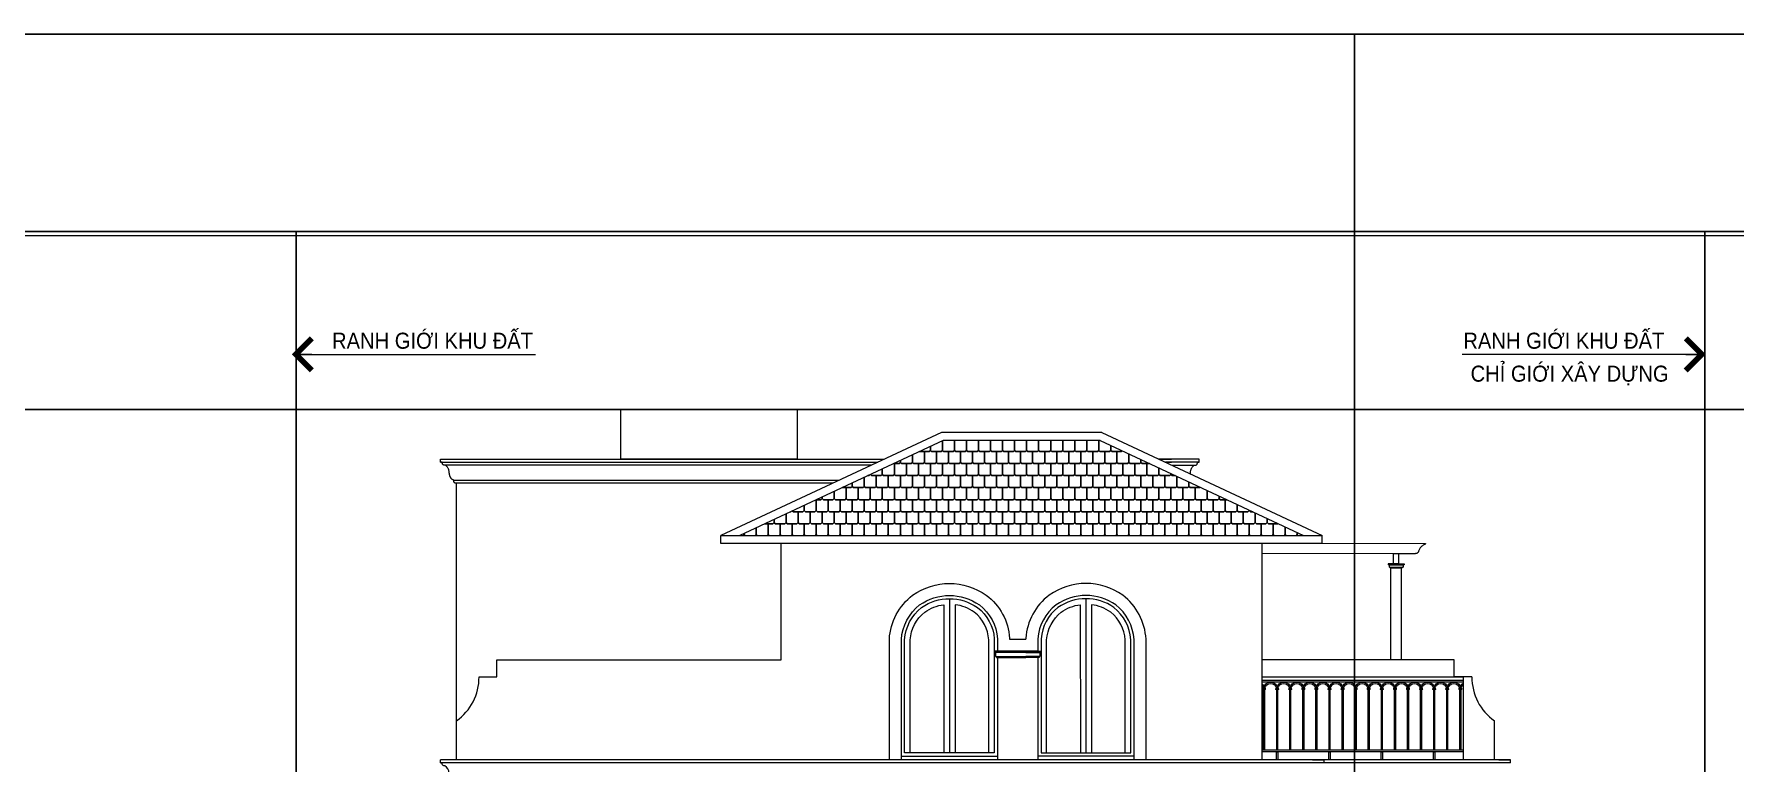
# Model space of a CAD drawing. Header units: millimetres. Extents: x -127141 to 682685, y -1234500 to 49778.
# Drawn here: x 469228 to 490443, y -9088 to 0 of the extents above; entities that cross this region are included whole.
import ezdxf
from ezdxf.xclip import XClip

# ---------------------------------------------------------------- set-up
doc = ezdxf.new("R2010")
doc.units = ezdxf.units.MM
doc.header["$MEASUREMENT"] = 0
doc.linetypes.add('HIDDEN', pattern=[0.75, 0.5, -0.25])
for name, color, linetype, lineweight in [('-DOOR', 137, 'Continuous', 9), ('-HATCH', 8, 'Continuous', 5), ('-LINE1', 7, 'Continuous', 18), ('-TEXT', 7, 'Continuous', 15), ('A-NET THAY', 125, 'Continuous', 18), ('A72', 9, 'Continuous', 5)]:
    doc.layers.add(name, color=color, linetype=linetype, lineweight=lineweight)
doc.layers.add('-RANH GIOI LO DAT', color=12, linetype='Continuous')
doc.layers.add('13. NET HATCH', color=251, linetype='Continuous')
doc.layers.add('LUOI GIONG', color=160, linetype='Continuous', plot=False)
doc.styles.add('X-5M-DH-TUM1$0$AVANTH', font='arial.ttf', dxfattribs={"width": 0.9})
doc.styles.add('X-ALL-SECTION$0$ROMANS', font='arial.ttf')
doc.dimstyles.new('X-ALL-SECTION$0$ARROWS', dxfattribs={"dimscale": 100, "dimtxt": 2, "dimasz": 1, "dimexe": 2, "dimexo": 5, "dimgap": 1, "dimtad": 1, "dimdec": 0, "dimzin": 0, "dimdsep": 46, "dimtxsty": 'X-ALL-SECTION$0$ROMANS', "dimblk": 'X-ALL-SECTION$0$ARROWS', "dimcen": 0, "dimclrd": 256, "dimclre": 256, "dimclrt": 256, "dimazin": 0, "dimtfac": 0.5, "dimtdec": 0, "dimtofl": 0, "dimtmove": 2, "dimatfit": 3, "dimldrblk": 'X-ALL-SECTION$0$ARROWS', "dimfxl": 1, "dimtolj": 1, "dimtzin": 0, "dimlwd": -1, "dimlwe": -1, "dimarcsym": 0})

# ---------------------------------------------------------------- blocks, each defined once
blk = doc.blocks.new('X-ALL-SECTION$0$ARROWS')
blk.add_line((-1, 0), (0, 0))
at = {"const_width": 0.35}
blk.add_lwpolyline([(-1, -1), (0, 0), (-1, 1)], dxfattribs=at)
blk = doc.blocks.new('lancan')
for p, q in [((-1, 989), (6547, 989)), ((-1, 969), (6547, 969)), ((325, 889), (317, 884)), ((317, 884), (317, 882)), ((326, 884), (317, 884)), ((317, 882), (325, 877)), ((326, 882), (317, 882)), ((322, 893), (322, 891)), ((322, 893), (326, 893)), ((322, 891), (325, 891)), ((322, 875), (322, 873)), ((322, 875), (325, 875)), ((322, 873), (326, 873)), ((325, 891), (325, 889)), ((325, 891), (326, 891)), ((325, 889), (347, 889)), ((325, 877), (325, 875)), ((325, 877), (347, 877)), ((325, 875), (326, 875)), ((326, 893), (346, 893)), ((346, 891), (326, 891)), ((326, 882), (326, 884)), ((326, 884), (346, 884)), ((326, 882), (346, 882)), ((346, 875), (326, 875)), ((326, 120), (326, 873)), ((326, 873), (346, 873)), ((346, 893), (350, 893)), ((346, 891), (347, 891)), ((346, 884), (346, 882)), ((346, 884), (355, 884)), ((346, 882), (355, 882)), ((346, 875), (347, 875)), ((346, 873), (346, 120)), ((346, 873), (350, 873)), ((347, 889), (347, 891)), ((347, 891), (350, 891)), ((355, 884), (347, 889)), ((347, 877), (355, 882)), ((347, 875), (347, 877)), ((347, 875), (350, 875)), ((350, 891), (350, 893)), ((350, 873), (350, 875)), ((355, 882), (355, 884)), ((488, 889), (480, 884)), ((480, 884), (480, 882)), ((490, 884), (480, 884)), ((480, 882), (488, 877)), ((490, 882), (480, 882)), ((486, 893), (486, 891)), ((486, 893), (490, 893)), ((486, 891), (488, 891)), ((486, 875), (486, 873)), ((486, 875), (488, 875)), ((486, 873), (490, 873)), ((488, 891), (488, 889)), ((488, 891), (490, 891)), ((488, 889), (510, 889)), ((488, 877), (488, 875)), ((488, 877), (510, 877)), ((488, 875), (490, 875)), ((490, 893), (509, 893)), ((509, 891), (490, 891)), ((490, 882), (490, 884)), ((490, 884), (509, 884)), ((490, 882), (509, 882)), ((509, 875), (490, 875)), ((490, 120), (490, 873)), ((490, 873), (509, 873)), ((509, 893), (513, 893)), ((509, 891), (510, 891)), ((509, 884), (509, 882)), ((509, 884), (519, 884)), ((509, 882), (519, 882)), ((509, 875), (510, 875)), ((509, 873), (509, 120)), ((509, 873), (513, 873)), ((510, 889), (510, 891)), ((510, 891), (513, 891)), ((519, 884), (510, 889)), ((510, 877), (519, 882)), ((510, 875), (510, 877)), ((510, 875), (513, 875)), ((513, 891), (513, 893)), ((513, 873), (513, 875)), ((519, 882), (519, 884)), ((651, 889), (643, 884)), ((643, 884), (643, 882)), ((653, 884), (643, 884)), ((643, 882), (651, 877)), ((653, 882), (643, 882)), ((649, 893), (649, 891)), ((649, 893), (653, 893)), ((649, 891), (651, 891)), ((649, 875), (649, 873)), ((649, 875), (651, 875)), ((649, 873), (653, 873)), ((651, 891), (651, 889)), ((651, 891), (653, 891)), ((651, 889), (674, 889)), ((651, 877), (651, 875)), ((651, 877), (674, 877)), ((651, 875), (653, 875)), ((653, 893), (672, 893)), ((672, 891), (653, 891)), ((653, 882), (653, 884)), ((653, 884), (672, 884)), ((653, 882), (672, 882)), ((672, 875), (653, 875)), ((653, 120), (653, 873)), ((653, 873), (672, 873)), ((672, 893), (676, 893)), ((672, 891), (674, 891)), ((672, 884), (672, 882)), ((672, 884), (682, 884)), ((672, 882), (682, 882)), ((672, 875), (674, 875)), ((672, 873), (672, 120)), ((672, 873), (676, 873)), ((674, 889), (674, 891)), ((674, 891), (676, 891)), ((682, 884), (674, 889)), ((674, 877), (682, 882)), ((674, 875), (674, 877)), ((674, 875), (676, 875)), ((676, 891), (676, 893)), ((676, 873), (676, 875)), ((682, 882), (682, 884)), ((814, 889), (806, 884)), ((806, 884), (806, 882)), ((816, 884), (806, 884)), ((806, 882), (814, 877)), ((816, 882), (806, 882)), ((812, 893), (812, 891)), ((812, 893), (816, 893)), ((812, 891), (814, 891)), ((812, 875), (812, 873)), ((812, 875), (814, 875)), ((812, 873), (816, 873)), ((814, 891), (814, 889)), ((814, 891), (816, 891)), ((814, 889), (837, 889)), ((814, 877), (814, 875)), ((814, 877), (837, 877)), ((814, 875), (816, 875)), ((816, 893), (835, 893)), ((835, 891), (816, 891)), ((816, 882), (816, 884)), ((816, 884), (835, 884)), ((816, 882), (835, 882)), ((835, 875), (816, 875)), ((816, 120), (816, 873)), ((816, 873), (835, 873)), ((835, 893), (839, 893)), ((835, 891), (837, 891)), ((835, 884), (835, 882)), ((835, 884), (845, 884)), ((835, 882), (845, 882)), ((835, 875), (837, 875)), ((835, 873), (835, 120)), ((835, 873), (839, 873)), ((837, 889), (837, 891)), ((837, 891), (839, 891)), ((845, 884), (837, 889)), ((837, 877), (845, 882)), ((837, 875), (837, 877)), ((837, 875), (839, 875)), ((839, 891), (839, 893)), ((839, 873), (839, 875)), ((845, 882), (845, 884)), ((978, 889), (969, 884)), ((969, 884), (969, 882)), ((979, 884), (969, 884)), ((969, 882), (978, 877)), ((979, 882), (969, 882)), ((975, 893), (975, 891)), ((975, 893), (979, 893)), ((975, 891), (978, 891)), ((975, 875), (975, 873)), ((975, 875), (978, 875)), ((975, 873), (979, 873)), ((978, 891), (978, 889)), ((978, 891), (979, 891)), ((978, 889), (1000, 889)), ((978, 877), (978, 875)), ((978, 877), (1000, 877)), ((978, 875), (979, 875)), ((979, 893), (998, 893)), ((998, 891), (979, 891)), ((979, 882), (979, 884)), ((979, 884), (998, 884)), ((979, 882), (998, 882)), ((998, 875), (979, 875)), ((979, 120), (979, 873)), ((979, 873), (998, 873)), ((998, 893), (1002, 893)), ((998, 891), (1000, 891)), ((998, 884), (998, 882)), ((998, 884), (1008, 884)), ((998, 882), (1008, 882)), ((998, 875), (1000, 875)), ((998, 873), (998, 120)), ((998, 873), (1002, 873)), ((1000, 889), (1000, 891)), ((1000, 891), (1002, 891)), ((1008, 884), (1000, 889)), ((1000, 877), (1008, 882)), ((1000, 875), (1000, 877)), ((1000, 875), (1002, 875)), ((1002, 891), (1002, 893)), ((1002, 873), (1002, 875)), ((1008, 882), (1008, 884)), ((1141, 889), (1133, 884)), ((1133, 884), (1133, 882)), ((1142, 884), (1133, 884)), ((1133, 882), (1141, 877)), ((1142, 882), (1133, 882)), ((1138, 893), (1138, 891)), ((1138, 893), (1142, 893)), ((1138, 891), (1141, 891)), ((1138, 875), (1138, 873)), ((1138, 875), (1141, 875)), ((1138, 873), (1142, 873)), ((1141, 891), (1141, 889)), ((1141, 891), (1142, 891)), ((1141, 889), (1163, 889)), ((1141, 877), (1141, 875)), ((1141, 877), (1163, 877)), ((1141, 875), (1142, 875)), ((1142, 893), (1162, 893)), ((1162, 891), (1142, 891)), ((1142, 882), (1142, 884)), ((1142, 884), (1162, 884)), ((1142, 882), (1162, 882)), ((1162, 875), (1142, 875)), ((1142, 120), (1142, 873)), ((1142, 873), (1162, 873)), ((1162, 893), (1166, 893)), ((1162, 891), (1163, 891)), ((1162, 884), (1162, 882)), ((1162, 884), (1171, 884)), ((1162, 882), (1171, 882)), ((1162, 875), (1163, 875)), ((1162, 873), (1162, 120)), ((1162, 873), (1166, 873)), ((1163, 889), (1163, 891)), ((1163, 891), (1166, 891)), ((1171, 884), (1163, 889)), ((1163, 877), (1171, 882)), ((1163, 875), (1163, 877)), ((1163, 875), (1166, 875)), ((1166, 891), (1166, 893)), ((1166, 873), (1166, 875)), ((1171, 882), (1171, 884)), ((1304, 889), (1296, 884)), ((1296, 884), (1296, 882)), ((1306, 884), (1296, 884)), ((1296, 882), (1304, 877)), ((1306, 882), (1296, 882)), ((1302, 893), (1302, 891)), ((1302, 893), (1306, 893)), ((1302, 891), (1304, 891)), ((1302, 875), (1302, 873)), ((1302, 875), (1304, 875)), ((1302, 873), (1306, 873)), ((1304, 891), (1304, 889)), ((1304, 891), (1306, 891)), ((1304, 889), (1326, 889)), ((1304, 877), (1304, 875)), ((1304, 877), (1326, 877)), ((1304, 875), (1306, 875)), ((1306, 893), (1325, 893)), ((1325, 891), (1306, 891)), ((1306, 882), (1306, 884)), ((1306, 884), (1325, 884)), ((1306, 882), (1325, 882)), ((1325, 875), (1306, 875)), ((1306, 120), (1306, 873)), ((1306, 873), (1325, 873)), ((1325, 893), (1329, 893)), ((1325, 891), (1326, 891)), ((1325, 884), (1325, 882)), ((1325, 884), (1335, 884)), ((1325, 882), (1335, 882)), ((1325, 875), (1326, 875)), ((1325, 873), (1325, 120)), ((1325, 873), (1329, 873)), ((1326, 889), (1326, 891)), ((1326, 891), (1329, 891)), ((1335, 884), (1326, 889)), ((1326, 877), (1335, 882)), ((1326, 875), (1326, 877)), ((1326, 875), (1329, 875)), ((1329, 891), (1329, 893)), ((1329, 873), (1329, 875)), ((1335, 882), (1335, 884)), ((1467, 889), (1459, 884)), ((1459, 884), (1459, 882)), ((1469, 884), (1459, 884)), ((1459, 882), (1467, 877)), ((1469, 882), (1459, 882)), ((1465, 893), (1465, 891)), ((1465, 893), (1469, 893)), ((1465, 891), (1467, 891)), ((1465, 875), (1465, 873)), ((1465, 875), (1467, 875)), ((1465, 873), (1469, 873)), ((1467, 891), (1467, 889)), ((1467, 891), (1469, 891)), ((1467, 889), (1490, 889)), ((1467, 877), (1467, 875)), ((1467, 877), (1490, 877)), ((1467, 875), (1469, 875)), ((1469, 893), (1488, 893)), ((1488, 891), (1469, 891)), ((1469, 882), (1469, 884)), ((1469, 884), (1488, 884)), ((1469, 882), (1488, 882)), ((1488, 875), (1469, 875)), ((1469, 120), (1469, 873)), ((1469, 873), (1488, 873)), ((1488, 893), (1492, 893)), ((1488, 891), (1490, 891)), ((1488, 884), (1488, 882)), ((1488, 884), (1498, 884)), ((1488, 882), (1498, 882)), ((1488, 875), (1490, 875)), ((1488, 873), (1488, 120)), ((1488, 873), (1492, 873)), ((1490, 889), (1490, 891)), ((1490, 891), (1492, 891)), ((1498, 884), (1490, 889)), ((1490, 877), (1498, 882)), ((1490, 875), (1490, 877)), ((1490, 875), (1492, 875)), ((1492, 891), (1492, 893)), ((1492, 873), (1492, 875)), ((1498, 882), (1498, 884)), ((1630, 889), (1622, 884)), ((1622, 884), (1622, 882)), ((1632, 884), (1622, 884)), ((1622, 882), (1630, 877)), ((1632, 882), (1622, 882)), ((1628, 893), (1628, 891)), ((1628, 893), (1632, 893)), ((1628, 891), (1630, 891)), ((1628, 875), (1628, 873)), ((1628, 875), (1630, 875)), ((1628, 873), (1632, 873)), ((1630, 891), (1630, 889)), ((1630, 891), (1632, 891)), ((1630, 889), (1653, 889)), ((1630, 877), (1630, 875)), ((1630, 877), (1653, 877)), ((1630, 875), (1632, 875)), ((1632, 893), (1651, 893)), ((1651, 891), (1632, 891)), ((1632, 882), (1632, 884)), ((1632, 884), (1651, 884)), ((1632, 882), (1651, 882)), ((1651, 875), (1632, 875)), ((1632, 120), (1632, 873)), ((1632, 873), (1651, 873)), ((1651, 893), (1655, 893)), ((1651, 891), (1653, 891)), ((1651, 884), (1651, 882)), ((1651, 884), (1661, 884)), ((1651, 882), (1661, 882)), ((1651, 875), (1653, 875)), ((1651, 873), (1651, 120)), ((1651, 873), (1655, 873)), ((1653, 889), (1653, 891)), ((1653, 891), (1655, 891)), ((1661, 884), (1653, 889)), ((1653, 877), (1661, 882)), ((1653, 875), (1653, 877)), ((1653, 875), (1655, 875)), ((1655, 891), (1655, 893)), ((1655, 873), (1655, 875)), ((1661, 882), (1661, 884)), ((1794, 889), (1785, 884)), ((1785, 884), (1785, 882)), ((1795, 884), (1785, 884)), ((1785, 882), (1794, 877)), ((1795, 882), (1785, 882)), ((1791, 893), (1791, 891)), ((1791, 893), (1795, 893)), ((1791, 891), (1794, 891)), ((1791, 875), (1791, 873)), ((1791, 875), (1794, 875)), ((1791, 873), (1795, 873)), ((1794, 891), (1794, 889)), ((1794, 891), (1795, 891)), ((1794, 889), (1816, 889)), ((1794, 877), (1794, 875)), ((1794, 877), (1816, 877)), ((1794, 875), (1795, 875)), ((1795, 893), (1814, 893)), ((1814, 891), (1795, 891)), ((1795, 882), (1795, 884)), ((1795, 884), (1814, 884)), ((1795, 882), (1814, 882)), ((1814, 875), (1795, 875)), ((1795, 120), (1795, 873)), ((1795, 873), (1814, 873)), ((1814, 893), (1818, 893)), ((1814, 891), (1816, 891)), ((1814, 884), (1814, 882)), ((1814, 884), (1824, 884)), ((1814, 882), (1824, 882)), ((1814, 875), (1816, 875)), ((1814, 873), (1814, 120)), ((1814, 873), (1818, 873)), ((1816, 889), (1816, 891)), ((1816, 891), (1818, 891)), ((1824, 884), (1816, 889)), ((1816, 877), (1824, 882)), ((1816, 875), (1816, 877)), ((1816, 875), (1818, 875)), ((1818, 891), (1818, 893)), ((1818, 873), (1818, 875)), ((1824, 882), (1824, 884)), ((1957, 889), (1949, 884)), ((1949, 884), (1949, 882)), ((1958, 884), (1949, 884)), ((1949, 882), (1957, 877)), ((1958, 882), (1949, 882)), ((1954, 893), (1954, 891)), ((1954, 893), (1958, 893)), ((1954, 891), (1957, 891)), ((1954, 875), (1954, 873)), ((1954, 875), (1957, 875)), ((1954, 873), (1958, 873)), ((1957, 891), (1957, 889)), ((1957, 891), (1958, 891)), ((1957, 889), (1979, 889)), ((1957, 877), (1957, 875)), ((1957, 877), (1979, 877)), ((1957, 875), (1958, 875)), ((1958, 893), (1978, 893)), ((1978, 891), (1958, 891)), ((1958, 882), (1958, 884)), ((1958, 884), (1978, 884)), ((1958, 882), (1978, 882)), ((1978, 875), (1958, 875)), ((1958, 120), (1958, 873)), ((1958, 873), (1978, 873)), ((1978, 893), (1982, 893)), ((1978, 891), (1979, 891)), ((1978, 884), (1978, 882)), ((1978, 884), (1987, 884)), ((1978, 882), (1987, 882)), ((1978, 875), (1979, 875)), ((1978, 873), (1978, 120)), ((1978, 873), (1982, 873)), ((1979, 889), (1979, 891)), ((1979, 891), (1982, 891)), ((1987, 884), (1979, 889)), ((1979, 877), (1987, 882)), ((1979, 875), (1979, 877)), ((1979, 875), (1982, 875)), ((1982, 891), (1982, 893)), ((1982, 873), (1982, 875)), ((1987, 882), (1987, 884)), ((2120, 889), (2112, 884)), ((2112, 884), (2112, 882)), ((2122, 884), (2112, 884)), ((2112, 882), (2120, 877)), ((2122, 882), (2112, 882)), ((2118, 893), (2118, 891)), ((2118, 893), (2122, 893)), ((2118, 891), (2120, 891)), ((2118, 875), (2118, 873)), ((2118, 875), (2120, 875)), ((2118, 873), (2122, 873)), ((2120, 891), (2120, 889)), ((2120, 891), (2122, 891)), ((2120, 889), (2142, 889)), ((2120, 877), (2120, 875)), ((2120, 877), (2142, 877)), ((2120, 875), (2122, 875)), ((2122, 893), (2141, 893)), ((2141, 891), (2122, 891)), ((2122, 882), (2122, 884)), ((2122, 884), (2141, 884)), ((2122, 882), (2141, 882)), ((2141, 875), (2122, 875)), ((2122, 120), (2122, 873)), ((2122, 873), (2141, 873)), ((2141, 893), (2145, 893)), ((2141, 891), (2142, 891)), ((2141, 884), (2141, 882)), ((2141, 884), (2151, 884)), ((2141, 882), (2151, 882)), ((2141, 875), (2142, 875)), ((2141, 873), (2141, 120)), ((2141, 873), (2145, 873)), ((2142, 889), (2142, 891)), ((2142, 891), (2145, 891)), ((2151, 884), (2142, 889)), ((2142, 877), (2151, 882)), ((2142, 875), (2142, 877)), ((2142, 875), (2145, 875)), ((2145, 891), (2145, 893)), ((2145, 873), (2145, 875)), ((2151, 882), (2151, 884)), ((2283, 889), (2275, 884)), ((2275, 884), (2275, 882)), ((2285, 884), (2275, 884)), ((2275, 882), (2283, 877)), ((2285, 882), (2275, 882)), ((2281, 893), (2281, 891)), ((2281, 893), (2285, 893)), ((2281, 891), (2283, 891)), ((2281, 875), (2281, 873)), ((2281, 875), (2283, 875)), ((2281, 873), (2285, 873)), ((2283, 891), (2283, 889)), ((2283, 891), (2285, 891)), ((2283, 889), (2306, 889)), ((2283, 877), (2283, 875)), ((2283, 877), (2306, 877)), ((2283, 875), (2285, 875)), ((2285, 893), (2304, 893)), ((2304, 891), (2285, 891)), ((2285, 882), (2285, 884)), ((2285, 884), (2304, 884)), ((2285, 882), (2304, 882)), ((2304, 875), (2285, 875)), ((2285, 120), (2285, 873)), ((2285, 873), (2304, 873)), ((2304, 893), (2308, 893)), ((2304, 891), (2306, 891)), ((2304, 884), (2304, 882)), ((2304, 884), (2314, 884)), ((2304, 882), (2314, 882)), ((2304, 875), (2306, 875)), ((2304, 873), (2304, 120)), ((2304, 873), (2308, 873)), ((2306, 889), (2306, 891)), ((2306, 891), (2308, 891)), ((2314, 884), (2306, 889)), ((2306, 877), (2314, 882)), ((2306, 875), (2306, 877)), ((2306, 875), (2308, 875)), ((2308, 891), (2308, 893)), ((2308, 873), (2308, 875)), ((2314, 882), (2314, 884)), ((2446, 889), (2438, 884)), ((2438, 884), (2438, 882)), ((2448, 884), (2438, 884)), ((2438, 882), (2446, 877)), ((2448, 882), (2438, 882)), ((2444, 893), (2444, 891)), ((2444, 893), (2448, 893)), ((2444, 891), (2446, 891)), ((2444, 875), (2444, 873)), ((2444, 875), (2446, 875)), ((2444, 873), (2448, 873)), ((2446, 891), (2446, 889)), ((2446, 891), (2448, 891)), ((2446, 889), (2469, 889)), ((2446, 877), (2446, 875)), ((2446, 877), (2469, 877)), ((2446, 875), (2448, 875)), ((2448, 893), (2467, 893)), ((2467, 891), (2448, 891)), ((2448, 882), (2448, 884)), ((2448, 884), (2467, 884)), ((2448, 882), (2467, 882)), ((2467, 875), (2448, 875)), ((2448, 120), (2448, 873)), ((2448, 873), (2467, 873)), ((2467, 893), (2471, 893)), ((2467, 891), (2469, 891)), ((2467, 884), (2467, 882)), ((2467, 884), (2477, 884)), ((2467, 882), (2477, 882)), ((2467, 875), (2469, 875)), ((2467, 873), (2467, 120)), ((2467, 873), (2471, 873)), ((2469, 889), (2469, 891)), ((2469, 891), (2471, 891)), ((2477, 884), (2469, 889)), ((2469, 877), (2477, 882)), ((2469, 875), (2469, 877)), ((2469, 875), (2471, 875)), ((2471, 891), (2471, 893)), ((2471, 873), (2471, 875)), ((2477, 882), (2477, 884)), ((2610, 889), (2601, 884)), ((2601, 884), (2601, 882)), ((2611, 884), (2601, 884)), ((2601, 882), (2610, 877)), ((2611, 882), (2601, 882)), ((2607, 893), (2607, 891)), ((2607, 893), (2611, 893)), ((2607, 891), (2610, 891)), ((2607, 875), (2607, 873)), ((2607, 875), (2610, 875)), ((2607, 873), (2611, 873)), ((2610, 891), (2610, 889)), ((2610, 891), (2611, 891)), ((2610, 889), (2632, 889)), ((2610, 877), (2610, 875)), ((2610, 877), (2632, 877)), ((2610, 875), (2611, 875)), ((2611, 893), (2630, 893)), ((2630, 891), (2611, 891)), ((2611, 882), (2611, 884)), ((2611, 884), (2630, 884)), ((2611, 882), (2630, 882)), ((2630, 875), (2611, 875)), ((2611, 120), (2611, 873)), ((2611, 873), (2630, 873)), ((2630, 893), (2634, 893)), ((2630, 891), (2632, 891)), ((2630, 884), (2630, 882)), ((2630, 884), (2640, 884)), ((2630, 882), (2640, 882)), ((2630, 875), (2632, 875)), ((2630, 873), (2630, 120)), ((2630, 873), (2634, 873)), ((2632, 889), (2632, 891)), ((2632, 891), (2634, 891)), ((2640, 884), (2632, 889)), ((2632, 877), (2640, 882)), ((2632, 875), (2632, 877)), ((2632, 875), (2634, 875)), ((2634, 891), (2634, 893)), ((2634, 873), (2634, 875)), ((2640, 882), (2640, 884)), ((2773, 889), (2765, 884)), ((2765, 884), (2765, 882)), ((2774, 884), (2765, 884)), ((2765, 882), (2773, 877)), ((2774, 882), (2765, 882)), ((2770, 893), (2770, 891)), ((2770, 893), (2774, 893)), ((2770, 891), (2773, 891)), ((2770, 875), (2770, 873)), ((2770, 875), (2773, 875)), ((2770, 873), (2774, 873)), ((2773, 891), (2773, 889)), ((2773, 891), (2774, 891)), ((2773, 889), (2795, 889)), ((2773, 877), (2773, 875)), ((2773, 877), (2795, 877)), ((2773, 875), (2774, 875)), ((2774, 893), (2794, 893)), ((2794, 891), (2774, 891)), ((2774, 882), (2774, 884)), ((2774, 884), (2794, 884)), ((2774, 882), (2794, 882)), ((2794, 875), (2774, 875)), ((2774, 120), (2774, 873)), ((2774, 873), (2794, 873)), ((2794, 893), (2798, 893)), ((2794, 891), (2795, 891)), ((2794, 884), (2794, 882)), ((2794, 884), (2803, 884)), ((2794, 882), (2803, 882)), ((2794, 875), (2795, 875)), ((2794, 873), (2794, 120)), ((2794, 873), (2798, 873)), ((2795, 889), (2795, 891)), ((2795, 891), (2798, 891)), ((2803, 884), (2795, 889)), ((2795, 877), (2803, 882)), ((2795, 875), (2795, 877)), ((2795, 875), (2798, 875)), ((2798, 891), (2798, 893)), ((2798, 873), (2798, 875)), ((2803, 882), (2803, 884)), ((-1, 120), (6547, 120)), ((-1, 100), (6547, 100)), ((-1, 0), (6547, 0))]:
    blk.add_line(p, q)
for points in [[(672, 100), (653, 100), (653, 0), (672, 0)], [(1325, 100), (1306, 100), (1306, 0), (1325, 0)], [(1978, 100), (1958, 100), (1958, 0), (1978, 0)], [(2630, 100), (2611, 100), (2611, 0), (2630, 0)]]:
    blk.add_lwpolyline(points, close=True)
for centre, radius, start, end in [((254, 880), 89.2, 8.5304, 171.4696), ((254, 880), 73.2, 10.4137, 169.5863), ((418, 880), 89.2, 8.5304, 171.4696), ((418, 880), 73.2, 10.4137, 169.5863), ((581, 880), 89.2, 8.5304, 171.4696), ((581, 880), 73.2, 10.4137, 169.5863), ((744, 880), 89.2, 8.5304, 171.4696), ((744, 880), 73.2, 10.4137, 169.5863), ((907, 880), 89.2, 8.5304, 171.4696), ((907, 880), 73.2, 10.4137, 169.5863), ((1070, 880), 89.2, 8.5304, 171.4696), ((1070, 880), 73.2, 10.4137, 169.5863), ((1234, 880), 89.2, 8.5304, 171.4696), ((1234, 880), 73.2, 10.4137, 169.5863), ((1397, 880), 89.2, 8.5304, 171.4696), ((1397, 880), 73.2, 10.4137, 169.5863), ((1560, 880), 89.2, 8.5304, 171.4696), ((1560, 880), 73.2, 10.4137, 169.5863), ((1723, 880), 89.2, 8.5304, 171.4696), ((1723, 880), 73.2, 10.4137, 169.5863), ((1886, 880), 89.2, 8.5304, 171.4696), ((1886, 880), 73.2, 10.4137, 169.5863), ((2050, 880), 89.2, 8.5304, 171.4696), ((2050, 880), 73.2, 10.4137, 169.5863), ((2213, 880), 89.2, 8.5304, 171.4696), ((2213, 880), 73.2, 10.4137, 169.5863), ((2376, 880), 89.2, 8.5304, 171.4696), ((2376, 880), 73.2, 10.4137, 169.5863), ((2539, 880), 89.2, 8.5304, 171.4696), ((2539, 880), 73.2, 10.4137, 169.5863), ((2702, 880), 89.2, 8.5304, 171.4696), ((2702, 880), 73.2, 10.4137, 169.5863), ((2866, 880), 89.2, 8.5304, 171.4696), ((2866, 880), 73.2, 10.4137, 169.5863)]:
    blk.add_arc(centre, radius, start, end)
blk = doc.blocks.new('BB')
at = {"layer": 'A-NET THAY', "color": 2, "true_color": 0xf1eb1f}
blk.add_lwpolyline([(0, 33264), (47040, 33264), (47040, 0), (0, 0)], close=True, dxfattribs=at)

msp = doc.modelspace()

# ---------------------------------------------------------------- hatches: boundary and pattern name
at = {"layer": '13. NET HATCH'}
h = msp.add_hatch(dxfattribs=at)
h.set_pattern_fill('MAIGO-12', color=256, scale=300)
h.set_pattern_definition([(0, (157173.14, 282494.6), (75, 150), [120, -30, 120, -30]), (90, (157158.14, 282509.605), (-75, 150), [135, -165]), (45, (157143.14, 282494.605), (75, 150), [21.213203, -403.050865]), (135, (157173.14, 282494.605), (-75, 150), [21.213203, -403.050865])])
h.paths.add_polyline_path([(485059.5, -6250), (482524, -5067.6), (480568.3, -5067.6), (478032.8, -6250)])

# ---------------------------------------------------------------- linework, layer by layer
at = {"layer": '-DOOR', "lineweight": 9}
for p, q in [((480646.4, -7040), (480646.8, -8963.6)), ((482347.6, -7040), (482348, -8963.6))]:
    msp.add_line(p, q, dxfattribs=at)
for points in [[(481205.2, -8963.6), (480086.2, -8963.6), (480086.1, -7550.8, -0.2095109), (480296.5, -7150.2, -0.3163775), (480996, -7151.1, -0.2147547), (481205, -7540.6)], [(481789.2, -8963.6), (482908.3, -8963.6), (482907.9, -7550.8, 0.2095109), (482697.5, -7150.2, 0.3163775), (481998, -7151.1, 0.2147547), (481789, -7540.6)]]:
    msp.add_lwpolyline(points, format="xyb", close=True, dxfattribs=at)
for points in [[(480086.3, -8029.2), (480086.1, -7550.8, -0.2095109), (480296.5, -7150.2, -0.3163775), (480996, -7151.1, -0.2147547), (481205, -7540.6), (481205.2, -8029.2)], [(480156.6, -8963.6), (480156.1, -7553.6, -0.2059516), (480337, -7207.4, -0.1210696), (480576.4, -7114.5), (480576.8, -8963.6)], [(481137.4, -8963.6), (481136.7, -7553.6, 0.2059516), (480955.8, -7207.4, 0.1210696), (480716.4, -7114.5), (480716.8, -8963.6)], [(482908.1, -8029.2), (482907.9, -7550.8, 0.2095109), (482697.5, -7150.2, 0.3163775), (481998, -7151.1, 0.2147547), (481789, -7540.6), (481789.2, -8029.2)], [(481857.8, -8963.6), (481857.4, -7553.6, -0.2059516), (482038.2, -7207.4, -0.1210696), (482277.6, -7114.5), (482278, -8963.6)], [(482838.6, -8963.6), (482837.9, -7553.6, 0.2059516), (482657, -7207.4, 0.1210696), (482417.6, -7114.5), (482418, -8963.6)]]:
    msp.add_lwpolyline(points, format="xyb", dxfattribs=at)
at = {"layer": '-HATCH'}
for p, q in [((480568.3, -5067.6), (478032.8, -6250)), ((482524, -5067.6), (480568.3, -5067.6)), ((482524, -5067.6), (485059.5, -6250)), ((474296.7, -5337.5), (479752.9, -5337.5)), ((479672.5, -5375), (474341, -5375)), ((483339.4, -5337.5), (483417, -5337.5)), ((483761.8, -5337.3), (483341, -5337.3)), ((483419.4, -5374.8), (483718.9, -5374.8)), ((474462.9, -5562.5), (479270.4, -5562.5)), ((481596.5, -7709.7), (481221, -7709.7)), ((481231.1, -7759.7), (481596.3, -7759.7)), ((481597.6, -7709.7), (481773, -7709.7)), ((481762.9, -7759.7), (481597.7, -7759.7)), ((487643.3, -9088), (474296.4, -9087.4))]:
    msp.add_line(p, q, dxfattribs=at)
at = {"layer": '-LINE1', "lineweight": 20}
for p, q in [((480546.1, -4967.6), (477796.1, -6250)), ((482546.1, -4967.6), (480546.1, -4967.6)), ((482546.1, -4967.6), (485296.1, -6250)), ((474296.7, -5300), (479833.3, -5300)), ((483259, -5300), (483417, -5300)), ((479190.1, -5599.9), (474483.6, -5599.9)), ((474496.1, -9049.9), (474496.1, -5599.8)), ((478546.1, -7800.2), (478546.1, -6350)), ((484546.1, -9050.3), (484546.1, -6350)), ((485296.1, -6349.2), (486582.6, -6350.6)), ((486574.3, -6363.8), (486572.8, -6364.6)), ((486575.7, -6362.9), (486574.3, -6363.8)), ((486577, -6361.9), (486575.7, -6362.9)), ((486578.2, -6360.7), (486577, -6361.9)), ((486579.2, -6359.5), (486578.2, -6360.7)), ((486580.2, -6358.1), (486579.2, -6359.5)), ((486580.9, -6356.7), (486580.2, -6358.1)), ((486581.6, -6355.3), (486580.9, -6356.7)), ((486582.1, -6353.8), (486581.6, -6355.3)), ((486582.4, -6352.2), (486582.1, -6353.8)), ((486582.6, -6350.6), (486582.4, -6352.2)), ((486183.2, -6478.6), (484546.1, -6476.3)), ((486249.8, -6478.6), (486183.2, -6478.6)), ((486183.2, -6606.6), (486183.2, -6478.6)), ((486454.4, -6478.6), (486249.8, -6478.6)), ((486249.8, -6606.6), (486249.8, -6478.6)), ((486459.3, -6478.4), (486454.4, -6478.6)), ((486464.2, -6477.6), (486459.3, -6478.4)), ((486468.9, -6476.4), (486464.2, -6477.6)), ((486473.4, -6474.7), (486468.9, -6476.4)), ((486477.7, -6472.5), (486473.4, -6474.7)), ((486481.7, -6469.9), (486477.7, -6472.5)), ((486485.3, -6466.9), (486481.7, -6469.9)), ((486488.5, -6463.6), (486485.3, -6466.9)), ((486491.3, -6459.9), (486488.5, -6463.6)), ((486493.6, -6456), (486491.3, -6459.9)), ((486495.4, -6451.9), (486493.6, -6456)), ((486496.7, -6447.6), (486495.4, -6451.9)), ((486499.1, -6438.7), (486496.7, -6447.6)), ((486502.4, -6430), (486499.1, -6438.7)), ((486506.4, -6421.5), (486502.4, -6430)), ((486511.1, -6413.4), (486506.4, -6421.5)), ((486516.6, -6405.6), (486511.1, -6413.4)), ((486522.7, -6398.2), (486516.6, -6405.6)), ((486529.5, -6391.3), (486522.7, -6398.2)), ((486536.8, -6385), (486529.5, -6391.3)), ((486544.7, -6379.1), (486536.8, -6385)), ((486553.1, -6373.9), (486544.7, -6379.1)), ((486562, -6369.3), (486553.1, -6373.9)), ((486571.2, -6365.3), (486562, -6369.3)), ((486572.8, -6364.6), (486571.2, -6365.3)), ((486116.6, -6606.6), (486116.6, -6616.6)), ((486183.2, -6606.6), (486116.6, -6606.6)), ((486127.7, -6616.6), (486116.6, -6616.6)), ((486127.7, -6616.6), (486127.7, -6646.6)), ((486127.7, -6616.6), (486305.2, -6616.6)), ((486138.8, -6646.6), (486127.7, -6646.6)), ((486138.8, -6646.6), (486138.8, -6656.6)), ((486138.8, -6646.6), (486294.1, -6646.6)), ((486149.9, -6656.6), (486138.8, -6656.6)), ((486149.9, -7800.8), (486149.9, -6656.6)), ((486149.9, -6656.6), (486283.1, -6656.6)), ((486249.8, -6606.6), (486183.2, -6606.6)), ((486249.8, -6606.6), (486316.3, -6606.6)), ((486294.1, -6656.6), (486283.1, -6656.6)), ((486283.1, -7800.8), (486283.1, -6656.6)), ((486305.2, -6646.6), (486294.1, -6646.6)), ((486294.1, -6646.6), (486294.1, -6656.6)), ((486316.3, -6616.6), (486305.2, -6616.6)), ((486305.2, -6616.6), (486305.2, -6646.6)), ((486316.3, -6606.6), (486316.3, -6616.6)), ((474998.6, -7800.1), (478546.1, -7800.1)), ((474998.6, -7800.2), (478546.1, -7800.2)), ((474998.6, -8016), (474998.6, -7800.2)), ((481246.2, -7774.7), (481246.4, -9049.8)), ((481747.9, -7774.7), (481748, -9049.8)), ((486941.2, -7800.8), (484546.1, -7800.8)), ((486941.2, -8016), (486941.2, -7800.2)), ((474778.6, -8016), (474998.6, -8016)), ((487161.2, -8016), (486941.2, -8016)), ((474496.1, -8562.3), (474496.1, -8399.8)), ((487443.6, -9049.8), (487443.6, -8562.3)), ((487643.3, -9050.5), (474296.4, -9049.9)), ((474296.4, -9088), (474296.4, -9049.9)), ((474296.4, -9088), (474318.6, -9088)), ((480045.3, -9003.6), (481245.7, -9003.6)), ((482949.1, -9003.6), (481748.7, -9003.6)), ((485173.1, -9050.5), (485317.6, -9050.5)), ((485317.6, -9088), (485295.4, -9088)), ((485317.6, -9088), (485317.6, -9050.5)), ((487498.8, -9050.5), (487643.3, -9050.5)), ((487643.3, -9088), (487621.1, -9088)), ((487643.3, -9088), (487643.3, -9050.5))]:
    msp.add_line(p, q, dxfattribs=at)
at = {"layer": '-LINE1'}
for p, q in [((477796.1, -6350), (477796.1, -6250)), ((485296.1, -6350), (485296.1, -6250))]:
    msp.add_line(p, q, dxfattribs=at)
at = {"layer": '-LINE1', "lineweight": 20}
for points in [[(474496.1, -5599.9), (474483.6, -5599.9), (474482.2, -5599.7), (474480.7, -5599.3), (474479.3, -5598.7), (474477.9, -5598), (474476.6, -5597.2), (474475.3, -5596.1), (474474, -5595), (474472.8, -5593.7), (474471.6, -5592.3), (474470.5, -5590.7), (474469.4, -5589), (474468.4, -5587.2), (474467.5, -5585.3), (474466.6, -5583.4), (474465.9, -5581.3), (474465.2, -5579.1), (474464.6, -5576.9), (474464.1, -5574.6), (474463.7, -5572.2), (474463.3, -5569.8), (474463.1, -5567.4), (474463, -5565), (474462.9, -5562.5), (474461.2, -5562.1), (474459.4, -5561.6), (474457.7, -5561), (474456, -5560.3), (474454.3, -5559.6), (474452.6, -5558.8), (474451, -5557.9), (474449.3, -5556.9), (474447.7, -5555.8), (474446, -5554.7), (474444.4, -5553.5), (474442.8, -5552.2), (474441.3, -5550.9), (474439.7, -5549.4), (474438.2, -5548), (474436.7, -5546.4), (474435.3, -5544.8), (474433.8, -5543.1), (474432.4, -5541.3), (474431, -5539.5), (474429.7, -5537.6), (474428.4, -5535.6), (474427.1, -5533.6), (474425.8, -5531.6), (474424.6, -5529.4), (474423.4, -5527.2), (474422.2, -5525), (474421.1, -5522.7), (474420, -5520.4), (474419, -5518), (474418, -5515.5), (474417, -5513.1), (474416.1, -5510.5), (474415.2, -5508), (474414.4, -5505.4), (474413.6, -5502.7), (474412.8, -5500), (474411.5, -5494.6), (474410.3, -5489), (474409.2, -5483.3), (474408.8, -5480.4), (474408.1, -5474.6), (474407.8, -5471.7), (474407, -5462.5), (474405.8, -5454.2), (474404.8, -5448.5), (474403.6, -5443), (474401.9, -5436.4), (474400.2, -5430.8), (474398.5, -5425.7), (474396.5, -5420.7), (474393.9, -5414.8), (474390.5, -5408.1), (474386.7, -5401.8), (474382.6, -5396.2), (474378.3, -5391.1), (474373.7, -5386.6), (474369, -5382.8), (474364.1, -5379.6), (474359, -5377.1), (474352.8, -5375), (474341, -5375), (474339.6, -5374.9), (474338.1, -5374.7), (474336.7, -5374.3), (474335.3, -5373.7), (474333.9, -5373), (474332.5, -5372.2), (474331.2, -5371.1), (474329.9, -5370), (474328.7, -5368.7), (474327.5, -5367.3), (474326.4, -5365.7), (474325.4, -5364), (474324.4, -5362.2), (474323.4, -5360.3), (474322.6, -5358.4), (474321.8, -5356.3), (474321.1, -5354.1), (474320.5, -5351.9), (474320, -5349.6), (474319.6, -5347.2), (474319.3, -5344.8), (474319, -5342.4), (474318.9, -5340), (474318.9, -5337.5), (474296.7, -5337.5), (474296.7, -5300), (474496.1, -5300)], [(483649.3, -5483.2), (483649.7, -5480.3), (483650.4, -5474.5), (483650.7, -5471.6), (483651.5, -5462.4), (483652.7, -5454.1), (483653.8, -5448.5), (483655, -5442.9), (483656.6, -5436.3), (483658.3, -5430.8), (483660, -5425.6), (483662, -5420.7), (483664.6, -5414.7), (483668, -5408), (483671.8, -5401.8), (483675.9, -5396.1), (483680.2, -5391), (483684.8, -5386.5), (483689.5, -5382.7), (483694.4, -5379.5), (483699.5, -5377), (483705.7, -5374.9), (483717.5, -5374.9), (483718.9, -5374.9), (483720.4, -5374.6), (483721.8, -5374.2), (483723.2, -5373.7), (483724.6, -5372.9), (483726, -5372.1), (483727.3, -5371.1), (483728.6, -5369.9), (483729.8, -5368.6), (483731, -5367.2), (483732.1, -5365.6), (483733.2, -5363.9), (483734.1, -5362.2), (483735.1, -5360.3), (483735.9, -5358.3), (483736.7, -5356.2), (483737.4, -5354), (483738, -5351.8), (483738.5, -5349.5), (483738.9, -5347.1), (483739.2, -5344.7), (483739.5, -5342.3), (483739.6, -5339.9), (483739.6, -5337.4), (483761.8, -5337.4), (483761.8, -5299.9), (483258.8, -5299.9)], [(477796.1, -6250), (485296.1, -6250)], [(485296.1, -6350), (477796.1, -6350)], [(481395, -7544.7), (481599, -7544.7)], [(481210.9, -7694.7), (481210.9, -7709.7), (481221, -7709.7), (481221, -7759.7), (481231.1, -7759.7), (481231.1, -7774.7), (481596.2, -7774.7)], [(481596.5, -7694.7), (481210.9, -7694.7)], [(481597.5, -7694.7), (481783.1, -7694.7)], [(481783.1, -7694.7), (481783.1, -7709.7), (481773, -7709.7), (481773, -7759.7), (481762.9, -7759.7), (481762.9, -7774.7), (481597.8, -7774.7)]]:
    msp.add_lwpolyline(points, dxfattribs=at)
for points in [[(479896.1, -9049.8), (479896.1, -7544, -0.2159815), (480186.7, -6995.2, -0.3161995), (481104.4, -6995, -0.2206945), (481395, -7533.8), (481395, -7544.7), (481397, -7544.7)], [(480046.1, -9049.9), (480046.1, -7549.3, -0.2111904), (480273.4, -7117.6, -0.3163306), (481018.8, -7118.2, -0.2163047), (481245, -7539), (481245, -7694.7), (481596.5, -7694.7)], [(483098.3, -9049.8), (483097.9, -7544, 0.2159815), (482807.3, -6995.2, 0.3161995), (481889.7, -6995, 0.2206945), (481599, -7533.8), (481599, -7544.7), (481597, -7544.7)], [(482948.3, -9049.9), (482947.9, -7549.3, 0.2111904), (482720.6, -7117.6, 0.3163306), (481975.2, -7118.2, 0.2163047), (481749, -7539), (481749, -7694.7), (481597.5, -7694.7)], [(474496.1, -9350.5), (474487.7, -9350.5, -0.2943011), (474462.8, -9313, -0.229657), (474419.3, -9269.4, -0.0946631), (474407.4, -9213.8, 0.2630973), (474351.9, -9125.5), (474340, -9125.4, -0.2660476), (474322.7, -9109.8, -0.0985079), (474318.6, -9088)]]:
    msp.add_lwpolyline(points, format="xyb", dxfattribs=at)
for centre, start, end in [((474120, -8021.7), 304.83164, 0.49188), ((487819.8, -8021.7), 179.50812, 235.16836)]:
    msp.add_arc(centre, 658.6, start, end, dxfattribs=at)
at = {"layer": '-RANH GIOI LO DAT', "linetype": 'HIDDEN', "ltscale": 10}
for p, q in [((472496.1, -22535.8), (472496.1, -2460.9)), ((490066.1, -22535.8), (490066.1, -2460.9))]:
    msp.add_line(p, q, dxfattribs=at)
at = {"layer": 'A-NET THAY'}
msp.add_lwpolyline([(476546.1, -5300), (476546.1, -4680), (478746.3, -4680), (478746.3, -5300)], close=True, dxfattribs=at)
at = {"layer": 'Defpoints', "color": 2}
msp.add_ray((410697.5, -4680), (1, 0), dxfattribs=at)
at = {"layer": 'Defpoints'}
msp.add_lwpolyline([(467197.5, -24785.9), (498697.5, -24785.9), (498697.5, -2460.9), (467197.5, -2460.9)], close=True, dxfattribs=at)
at = {"layer": 'LUOI GIONG'}
for points in [[(435697.5, 0), (485697.5, 0), (485697.5, -25000), (435697.5, -25000)], [(485697.5, 0), (535697.5, 0), (535697.5, -25000), (485697.5, -25000)]]:
    msp.add_lwpolyline(points, close=True, dxfattribs=at)

# ---------------------------------------------------------------- block references
at = {"layer": '-HATCH'}
ref = msp.add_blockref('lancan', (487353.3, -9050), dxfattribs=dict(at, xscale=-1))
XClip(ref).set_block_clipping_path([(302.1682591167, -0.3317541496), (2807.1914373475, 1033.9555149763)])
at = {"layer": 'A-NET THAY', "color": 2, "true_color": 0xf1eb1f, "xscale": 0.669642857071377, "yscale": 0.669642857071377, "zscale": 0.669642857071377}
msp.add_blockref('BB', (467197.5, -24785.9), dxfattribs=at)

# ---------------------------------------------------------------- texts
at = {"layer": '-TEXT', "color": 2, "style": 'X-5M-DH-TUM1$0$AVANTH', "width": 0.9}
for s, p in [('RANH GIỚI KHU ĐẤT', (472945.3, -3923.5)), ('RANH GIỚI KHU ĐẤT', (487055.1, -3923.5)), ('CHỈ GIỚI XÂY DỰNG', (487145.6, -4334.3))]:
    msp.add_text(s, height=200, dxfattribs=at).set_placement(p)

# ---------------------------------------------------------------- leaders
at = {"layer": 'A72'}
for points in [[(472493.8, -3993.5), (475483.1, -3993.5)], [(490028.2, -3993.5), (487038.9, -3993.5)]]:
    msp.add_leader(points, dimstyle='X-ALL-SECTION$0$ARROWS', override={"dimasz": 2, "dimtad": 0}, dxfattribs=at)

doc.saveas('drawing.dxf')
